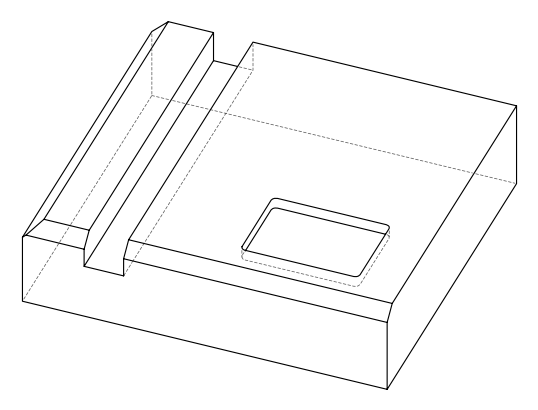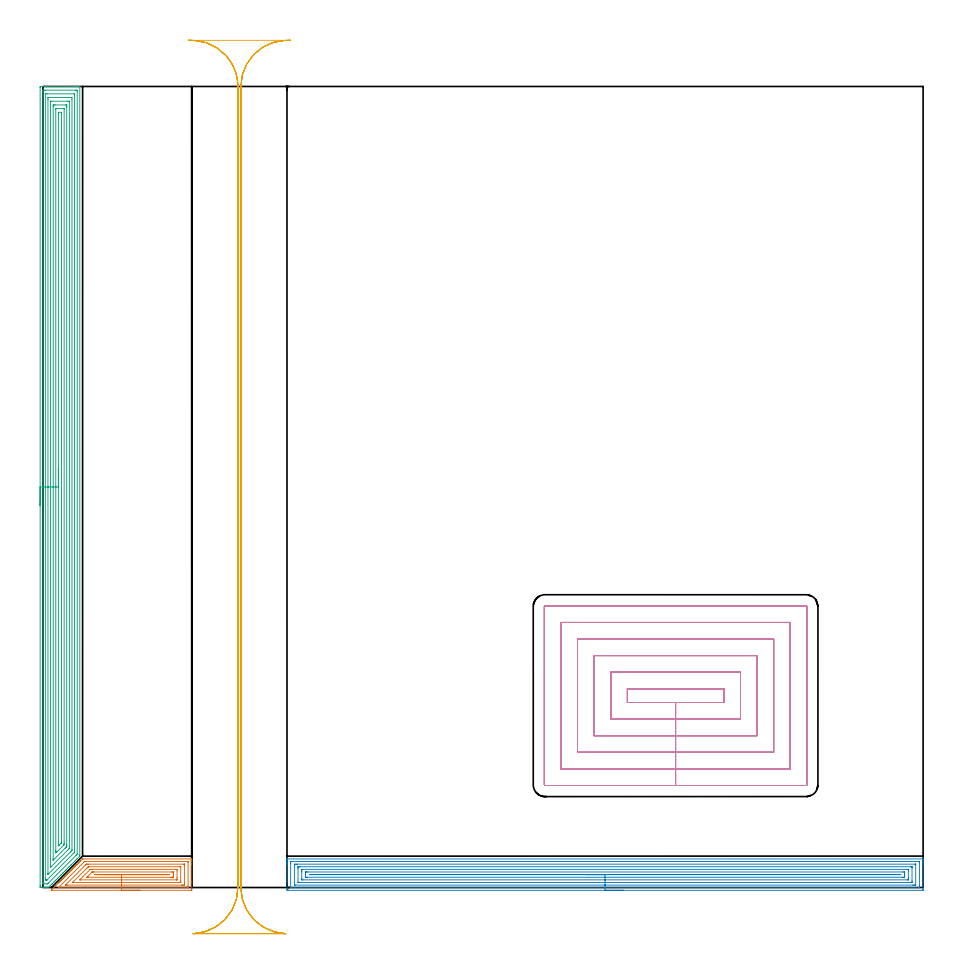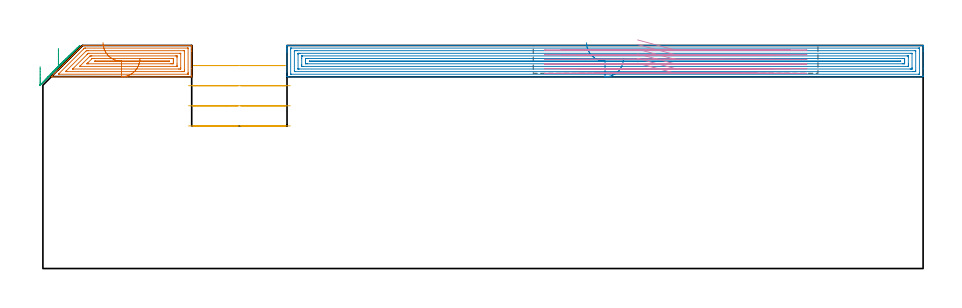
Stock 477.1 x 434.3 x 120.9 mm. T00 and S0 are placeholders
(PLAN: 5 operations, 2 tool changes, 84.6 min)
(1 AREA_MILL | FG_CHAMFER_SURFACE | UGT0205_001 | 3.96 min | 12586 mm3)
(2 AREA_MILL_1 | FG_CHAMFER_SURFACE_1 | UGT0205_001 | 19.48 min | 50907 mm3)
(3 AREA_MILL_2 | FG_CHAMFER_SURFACE_2 | UGT0205_001 | 27.7 min | 98234 mm3)
(4 MILL_RECTANGULAR_POCKET | POCKET_RECTANGULAR_STRAIGHT | UGT0201_102 | Follow Part, ap 3, ae 75% | 22.64 min | 254383 mm3)
(5 MILL_RECTANGULAR_SLOT | SLOT_RECTANGULAR | UGT0201_020 | Follow Part, ap 12.5, ae 75% | 10.78 min | 974986 mm3)
(TOOL UGT0205_001 | Chamfer Mill 20 x 3 x 45 deg. | D20 FL50 Z2)
(TOOL UGT0201_102 | End Mill 12 mm | D12 FL16 Z2)
(TOOL UGT0201_020 | End mill 50 mm | D50 FL50 Z4)
(OP 1 AREA_MILL)
G17 G21 G94 G90
T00 M6
G54
G17 G0 G90 X52.6 Y-1.5 S1061 M3
G43 Z130.9 H0
Z113.9
G94 G1 X52.562 Z113.028 F250.
X52.448 Z112.163
X52.259 Z111.312
X51.997 Z110.48
X51.663 Z109.674
X51.26 Z108.9
X50.791 Z108.164
X50.26 Z107.472
X49.671 Z106.829
X49.028 Z106.24
X48.336 Z105.708
X47.6 Z105.24
X46.826 Z104.837
X46.02 Z104.503
X45.188 Z104.241
X44.336 Z104.052
X43.471 Z103.938
X42.6 Z103.9
X4.662
X4.623 Y-1.498 Z103.901
X4.514 Y-1.491 Z103.905
X4.58 Y-1.422 Z103.976
X4.662 Y-1.337 Z104.061
X4.748 Y-1.251 Z104.147
X5.725 Y-0.274 Z105.125
X6.893 Y0.894 Z106.293
X8.566 Y2.568 Z107.966
X8.679 Y2.681 Z108.077
X9.023 Y3.023 Z108.423
X9.223 Y3.224 Z108.623
X9.453 Y3.454 Z108.852
X9.571 Y3.573 Z108.97
X9.934 Y3.934 Z109.334
X10.098 Y4.098 Z109.498
X10.633 Y4.636 Z110.031
X10.91 Y4.911 Z110.31
X10.972 Y4.972 Z110.372
X11.52 Y5.523 Z110.917
X11.803 Y5.803 Z111.203
X11.847 Y5.847 Z111.247
X12.406 Y6.409 Z111.804
X12.696 Y6.696 Z112.096
X13.293 Y7.295 Z112.691
X13.588 Y7.589 Z112.988
X14.18 Y8.182 Z113.577
X14.47 Y8.47 Z113.87
X14.481 Y8.481 Z113.881
X15.066 Y9.068 Z114.464
X15.404 Y9.405 Z114.804
X15.953 Y9.955 Z115.351
X16.316 Y10.316 Z115.716
X16.84 Y10.841 Z116.238
X17.432 Y11.432 Z116.832
X17.605 Y11.607 Z117.004
X17.726 Y11.728 Z117.124
X18.319 Y12.319 Z117.718
X18.498 Y12.499 Z117.897
X18.613 Y12.614 Z118.011
X19.205 Y13.205 Z118.605
X19.391 Y13.392 Z118.789
X19.499 Y13.501 Z118.898
X20.092 Y14.092 Z119.491
X20.283 Y14.284 Z119.682
X20.386 Y14.387 Z119.785
X21.425 Y15.424 Z120.824
X21.505 Y15.5 Z120.883
X22.069 Z120.9
X80.538
X80.69 Y15.497 Z120.888
X80.693 Y15.473 Z120.864
X80.7 Y15.121 Z120.52
Y14.736 Z120.135
Y14.092 Z119.487
Y12.883 Z118.28
Y12.319 Z117.713
Y3.011 Z108.408
Y-0.978 Z104.419
X80.698 Y-1.263 Z104.135
X80.69 Y-1.492 Z103.906
X80.46 Y-1.499 Z103.899
X42.6 Y-1.5 Z103.9
Y-0.086 Z105.314
X8.673
X8.466 Y-0.081 Z105.319
X8.382 Y-0.078 Z105.322
X8.399 Y-0.056 Z105.344
X8.425 Y-0.027 Z105.373
X8.518 Y0.068 Z105.468
X8.613 Y0.164 Z105.564
X22.069 Y13.619 Z119.019
X22.309 Y13.854 Z119.254
X22.529 Y14.067 Z119.467
X22.961 Y14.085 Z119.485
X22.968 Y14.086 Z119.486
X78.306
X78.529 Y14.084 Z119.484
X78.636 Y14.081 Z119.481
X78.682 Y14.079 Z119.479
X78.69 Y14.048 Z119.448
X78.695 Y13.949 Z119.349
X78.699 Y13.701 Z119.101
X78.7 Y0.795 Z106.195
X78.698 Y0.405 Z105.805
X78.69 Y0.013 Z105.413
X78.685 Y-0.079 Z105.321
X78.638 Y-0.082 Z105.318
X78.528 Y-0.084 Z105.316
X78.306 Y-0.086 Z105.314
X42.6
Y1.328 Z106.728
X13.142 Y1.329 Z106.729
X12.603 Y1.33 Z106.73
X12.269 Y1.334 Z106.734
X12.249 Y1.335 Z106.735
Y1.342 Z106.742
Y1.348 Z106.748
X12.416 Y1.516 Z106.916
X12.58 Y1.681 Z107.081
X23.09 Y12.191 Z117.591
X23.22 Y12.319 Z117.719
X23.541 Y12.63 Z118.03
X23.592 Y12.665 Z118.065
X23.677 Y12.667 Z118.067
X23.854 Y12.669 Z118.069
X24.392 Y12.671 Z118.071
X24.747
X76.166
X76.521 Y12.669 Z118.069
X76.639 Y12.667 Z118.067
X76.678 Y12.665 Z118.065
X76.69 Y12.655 Z118.055
X76.693 Y12.615 Z118.015
X76.697 Y12.497 Z117.897
X76.699 Y12.319 Z117.719
X76.7 Y12.141 Z117.541
Y2.39 Z107.79
X76.698 Y1.681 Z107.081
X76.697 Y1.507 Z106.907
X76.689 Y1.335 Z106.735
X76.521 Y1.333 Z106.733
X75.982 Y1.33 Z106.73
X75.628 Y1.329 Z106.729
X75.091 Y1.328 Z106.728
X42.6
Y2.743 Z108.143
X16.536
X16.19 Y2.745 Z108.145
X16.135 Y2.747 Z108.147
X16.111 Y2.749 Z108.149
X16.119 Y2.76 Z108.16
X16.178 Y2.826 Z108.226
X16.249 Y2.899 Z108.299
X16.313 Y2.965 Z108.365
X23.874 Y10.526 Z115.926
X24.32 Y10.97 Z116.37
X24.465 Y11.111 Z116.511
X24.583 Y11.222 Z116.622
X24.617 Y11.25 Z116.65
X24.658 Y11.253 Z116.653
X24.747 Y11.255 Z116.655
X24.923 Y11.257 Z116.657
X74.02
X74.607 Y11.254 Z116.654
X74.674 Y11.252 Z116.652
X74.689 Y11.251 Z116.651
X74.692 Y11.232 Z116.632
X74.696 Y11.183 Z116.583
X74.699 Y10.982 Z116.382
X74.7 Y3.454 Z108.854
X74.698 Y3.029 Z108.429
X74.693 Y2.816 Z108.216
X74.69 Y2.764 Z108.164
X74.684 Y2.749 Z108.149
X74.661 Y2.748 Z108.148
X74.557 Y2.745 Z108.145
X73.843 Y2.743 Z108.143
X73.667
X42.6
Y4.157 Z109.557
X20.468
X20.283 Y4.158 Z109.558
X20.099 Y4.161 Z109.561
X19.992 Y4.163 Z109.563
X20.075 Y4.265 Z109.665
X20.142 Y4.341 Z109.741
X20.211 Y4.412 Z109.812
X20.283 Y4.485 Z109.885
X25.458 Y9.659 Z115.059
X25.55 Y9.748 Z115.148
X25.639 Y9.834 Z115.234
X26.348 Y9.842 Z115.242
X26.532
X72.058 Y9.843 Z115.243
X72.243 Y9.841 Z115.241
X72.612 Y9.836 Z115.236
X72.691 Y9.831 Z115.231
X72.694 Y9.806 Z115.206
X72.698 Y9.75 Z115.15
X72.699 Y9.659 Z115.059
X72.7 Y9.022 Z114.422
Y5.476 Z110.876
Y4.589 Z109.989
X72.697 Y4.341 Z109.741
X72.693 Y4.182 Z109.582
X72.691 Y4.168 Z109.568
X72.649 Y4.164 Z109.564
X72.551 Y4.159 Z109.559
X72.428 Y4.157 Z109.557
X42.6
Y5.571 Z110.971
X24.747
X24.399 Y5.572 Z110.972
X23.898 Y5.577 Z110.977
X23.854 Y5.578 Z110.978
X23.853 Y5.595 Z110.995
X23.854 Y5.603 Z111.003
X24.109 Y5.861 Z111.261
X24.361 Y6.114 Z111.514
X26.532 Y8.283 Z113.683
X26.635 Y8.38 Z113.78
X26.672 Y8.412 Z113.812
X26.707 Y8.422 Z113.822
X26.882 Y8.425 Z113.825
X27.425 Y8.428 Z113.828
X27.771 Y8.429 Z113.829
X69.727 Y8.428 Z113.828
X70.272 Y8.425 Z113.825
X70.626 Y8.422 Z113.822
X70.69 Y8.413 Z113.813
X70.696 Y8.352 Z113.752
X70.699 Y7.886 Z113.286
X70.7 Y7.462 Z112.862
Y7. Z112.4
Y6.576 Z111.976
X70.696 Y6.114 Z111.514
X70.691 Y5.698 Z111.098
X70.673 Y5.578 Z110.978
X70.545 Y5.576 Z110.976
X70.272 Y5.573 Z110.973
X69.926 Y5.571 Z110.971
X69.38
X42.6
Y6.985 Z112.385
X28.317 Y6.986 Z112.386
X27.989 Y7. Z112.4
X28.303 Y7.014 Z112.414
X28.317 Y7.015 Z112.415
X68.487 Y7.014 Z112.414
X68.604 Y7. Z112.4
X68.501 Y6.986 Z112.386
X42.6 Y6.985 Z112.385
X41.728 Z112.423
X40.863 Z112.537
X40.012 Z112.726
X39.18 Z112.988
X38.374 Z113.322
X37.6 Z113.725
X36.864 Z114.194
X36.172 Z114.725
X35.529 Z115.314
X34.939 Z115.957
X34.408 Z116.65
X33.94 Z117.385
X33.537 Z118.159
X33.203 Z118.965
X32.941 Z119.797
X32.752 Z120.649
X32.638 Z121.514
X32.6 Z122.385
G0 Z130.9
M5
M2
(OP 2 AREA_MILL_1)
G17 G21 G94 G90
T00 M6
G54
G17 G0 G90 X314.7 Y-1.5 S1061 M3
G43 Z130.9 H0
Z113.9
G94 G1 X314.662 Z113.028 F250.
X314.548 Z112.163
X314.359 Z111.312
X314.097 Z110.48
X313.763 Z109.674
X313.36 Z108.9
X312.891 Z108.164
X312.36 Z107.472
X311.771 Z106.829
X311.128 Z106.24
X310.436 Z105.708
X309.7 Z105.24
X308.926 Z104.837
X308.12 Z104.503
X307.288 Z104.241
X306.436 Z104.052
X305.572 Z103.938
X304.7 Z103.9
X132.905
X132.535 Y-1.497 Z103.902
X132.31 Y-1.492 Z103.906
X132.3 Y-1.264 Z104.134
Y11.718 Z117.113
Y12.319 Z117.713
Y12.889 Z118.286
Y13.205 Z118.601
Y13.776 Z119.172
Y14.092 Z119.487
Y14.723 Z120.123
Y15.128 Z120.528
X132.307 Y15.473 Z120.864
X132.31 Y15.497 Z120.888
X132.459 Y15.5 Z120.9
X476.941
X477.09 Y15.497 Z120.888
X477.093 Y15.473 Z120.864
X477.1 Y15.128 Z120.527
Y14.724 Z120.123
Y14.092 Z119.487
Y12.889 Z118.286
Y12.319 Z117.713
Y3.011 Z108.408
Y-0.978 Z104.419
X477.098 Y-1.265 Z104.132
X477.09 Y-1.492 Z103.906
X476.863 Y-1.499 Z103.899
X304.7 Y-1.5 Z103.9
Y-0.086 Z105.314
X134.69
X134.468 Y-0.084 Z105.316
X134.36 Y-0.081 Z105.319
X134.315 Y-0.079 Z105.321
X134.31 Y-0.047 Z105.353
X134.306 Y0.051 Z105.451
X134.301 Y0.295 Z105.695
X134.3 Y13.205 Z118.605
X134.302 Y13.591 Z118.991
X134.309 Y13.98 Z119.38
X134.312 Y14.079 Z119.479
X134.358 Y14.081 Z119.481
X134.469 Y14.084 Z119.484
X134.69 Y14.086 Z119.486
X474.71
X474.932 Y14.083 Z119.483
X475.04 Y14.081 Z119.481
X475.085 Y14.079 Z119.479
X475.09 Y14.046 Z119.446
X475.094 Y13.949 Z119.349
X475.099 Y13.705 Z119.105
X475.1 Y0.795 Z106.195
X475.098 Y0.409 Z105.809
X475.091 Y0.02 Z105.42
X475.088 Y-0.079 Z105.321
X475.042 Y-0.081 Z105.319
X474.931 Y-0.084 Z105.316
X474.71 Y-0.086 Z105.314
X304.7
Y1.328 Z106.728
X136.83
X136.475 Y1.33 Z106.73
X136.357 Y1.332 Z106.732
X136.322 Y1.335 Z106.735
X136.31 Y1.392 Z106.792
X136.304 Y1.507 Z106.907
X136.301 Y1.681 Z107.081
Y12.319 Z117.719
X136.302 Y12.491 Z117.891
X136.31 Y12.66 Z118.06
X136.475 Y12.664 Z118.064
X137.014 Y12.67 Z118.07
X137.367 Y12.671 Z118.071
X137.905
X472.57
X472.925 Y12.67 Z118.07
X473.043 Y12.667 Z118.067
X473.078 Y12.665 Z118.065
X473.09 Y12.608 Z118.008
X473.096 Y12.493 Z117.893
X473.099 Y12.319 Z117.719
Y1.681 Z107.081
X473.098 Y1.509 Z106.909
X473.09 Y1.34 Z106.74
X472.925 Y1.335 Z106.735
X472.387 Y1.329 Z106.729
X472.033
X471.495 Y1.328 Z106.728
X304.7
Y2.743 Z108.143
X138.976
X138.39 Y2.747 Z108.147
X138.323 Y2.749 Z108.149
X138.31 Y2.751 Z108.151
X138.307 Y2.771 Z108.171
X138.303 Y2.82 Z108.22
X138.301 Y3.018 Z108.418
X138.3 Y10.506 Z115.906
X138.302 Y10.969 Z116.369
X138.305 Y11.181 Z116.581
X138.309 Y11.233 Z116.633
X138.313 Y11.251 Z116.651
X138.335 Y11.252 Z116.652
X138.439 Y11.255 Z116.655
X139.152 Y11.257 Z116.657
X139.329
X470.424
X471.01 Y11.253 Z116.653
X471.077 Y11.25 Z116.65
X471.09 Y11.249 Z116.649
X471.093 Y11.229 Z116.629
X471.097 Y11.18 Z116.58
X471.099 Y10.982 Z116.382
X471.1 Y3.494 Z108.894
X471.098 Y3.031 Z108.431
X471.095 Y2.819 Z108.219
X471.091 Y2.767 Z108.167
X471.087 Y2.749 Z108.149
X471.065 Y2.748 Z108.148
X470.962 Y2.745 Z108.145
X470.248 Y2.743 Z108.143
X470.071
X304.7
Y4.157 Z109.557
X140.937
X140.752 Y4.159 Z109.559
X140.383 Y4.164 Z109.564
X140.309 Y4.17 Z109.57
X140.306 Y4.195 Z109.595
X140.302 Y4.25 Z109.65
X140.301 Y4.341 Z109.741
X140.3 Y4.973 Z110.373
Y8.519 Z113.919
Y9.406 Z114.806
X140.303 Y9.659 Z115.059
X140.307 Y9.817 Z115.217
X140.309 Y9.831 Z115.231
X140.347 Y9.836 Z115.236
X140.444 Y9.84 Z115.24
X140.567 Y9.842 Z115.242
X468.463 Y9.843 Z115.243
X468.648 Y9.841 Z115.241
X469.017 Y9.836 Z115.236
X469.091 Y9.83 Z115.23
X469.094 Y9.805 Z115.205
X469.098 Y9.75 Z115.15
X469.099 Y9.659 Z115.059
X469.1 Y9.026 Z114.426
Y5.481 Z110.881
Y4.594 Z109.994
X469.097 Y4.341 Z109.741
X469.093 Y4.183 Z109.583
X469.091 Y4.169 Z109.569
X469.053 Y4.164 Z109.564
X468.956 Y4.16 Z109.56
X468.833 Y4.157 Z109.557
X304.7
Y5.571 Z110.971
X143.268 Y5.572 Z110.972
X142.722 Y5.575 Z110.975
X142.369 Y5.578 Z110.978
X142.31 Y5.586 Z110.986
X142.304 Y5.642 Z111.042
X142.301 Y6.114 Z111.514
X142.3 Y6.533 Z111.933
Y7. Z112.4
Y7.419 Z112.819
X142.303 Y7.886 Z113.286
X142.309 Y8.297 Z113.697
X142.322 Y8.422 Z113.822
X142.449 Y8.424 Z113.824
X142.722 Y8.427 Z113.827
X143.069 Y8.428 Z113.828
X143.615 Y8.429 Z113.829
X466.132 Y8.428 Z113.828
X466.678 Y8.425 Z113.825
X467.031 Y8.422 Z113.822
X467.09 Y8.414 Z113.814
X467.096 Y8.358 Z113.758
X467.099 Y7.886 Z113.286
X467.1 Y7.467 Z112.867
Y7. Z112.4
Y6.581 Z111.981
X467.097 Y6.114 Z111.514
X467.091 Y5.703 Z111.103
X467.078 Y5.578 Z110.978
X466.951 Y5.576 Z110.976
X466.678 Y5.573 Z110.973
X466.331 Y5.571 Z110.971
X465.785
X304.7
Y6.985 Z112.385
X144.507 Y6.986 Z112.386
X144.393 Y7. Z112.4
X144.493 Y7.014 Z112.414
X464.893
X465.007 Y7. Z112.4
X464.907 Y6.986 Z112.386
X304.7 Y6.985 Z112.385
X303.828 Z112.423
X302.963 Z112.537
X302.112 Z112.726
X301.28 Z112.988
X300.474 Z113.322
X299.7 Z113.725
X298.964 Z114.194
X298.272 Z114.725
X297.629 Z115.314
X297.04 Z115.957
X296.508 Z116.649
X296.04 Z117.385
X295.637 Z118.159
X295.303 Z118.965
X295.041 Z119.797
X294.852 Z120.649
X294.738 Z121.514
X294.7 Z122.385
G0 Z130.9
M5
M2
(OP 3 AREA_MILL_2)
G17 G21 G94 G90
T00 M6
G54
G17 G0 G90 X-1.5 Y207.1 S1061 M3
G43 Z130.9 H0
Z109.4
G94 G1 Y207.138 Z108.528 F250.
Y207.252 Z107.664
Y207.441 Z106.812
Y207.703 Z105.98
Y208.037 Z105.174
Y208.44 Z104.4
Y208.909 Z103.664
Y209.44 Z102.972
Y210.029 Z102.329
Y210.672 Z101.74
Y211.364 Z101.209
Y212.1 Z100.74
Y212.874 Z100.337
Y213.68 Z100.003
Y214.512 Z99.741
Y215.364 Z99.552
Y216.228 Z99.438
Y217.1 Z99.4
Y433.59
X-1.496 Y433.944 Z99.402
X-1.492 Y434.19 Z99.406
X-1.241 Y434.2 Z99.656
X16.19 Z117.085
X16.796 Z117.69
X17.36 Z118.256
X17.684 Z118.58
X18.247 Z119.144
X18.572 Z119.467
X19.221 Z120.12
X19.605 Z120.505
X19.966 Y434.193 Z120.858
X19.997 Y434.19 Z120.888
X20. Y434.037 Z120.9
Y17.572
X20.001 Y17.005 Z120.883
X19.904 Y16.904 Z120.804
X18.787 Y15.786 Z119.685
X18.34 Y15.34 Z119.239
X17.447 Y14.447 Z118.346
X16.555 Y13.554 Z117.454
X15.515 Y12.515 Z116.414
X15.317 Y12.315 Z116.214
X15.216 Y12.215 Z116.114
X14.769 Y11.769 Z115.668
X14.324 Y11.322 Z115.221
X13.876 Y10.876 Z114.776
X13.431 Y10.43 Z114.328
X12.881 Y9.881 Z113.78
X12.653 Y9.652 Z113.55
X12.538 Y9.537 Z113.436
X12.003 Y9.003 Z112.902
X11.765 Y8.764 Z112.662
X11.646 Y8.644 Z112.543
X11.125 Y8.125 Z112.024
X10.878 Y7.876 Z111.774
X10.753 Y7.751 Z111.65
X10.247 Y7.247 Z111.146
X9.99 Y6.988 Z110.886
X9.86 Y6.859 Z110.757
X9.369 Y6.369 Z110.269
X9.102 Y6.1 Z109.998
X8.967 Y5.966 Z109.864
X8.491 Y5.491 Z109.391
X8.214 Y5.212 Z109.11
X7.613 Y4.613 Z108.513
X7.326 Y4.324 Z108.222
X6.736 Y3.736 Z107.636
X6.439 Y3.436 Z107.334
X5.847 Y2.847 Z106.747
X5.551 Y2.548 Z106.446
X4.949 Y1.949 Z105.849
X4.663 Y1.661 Z105.558
X4.056 Y1.056 Z104.956
X3.775 Y0.773 Z104.67
X3.294 Y0.293 Z104.192
X3.163 Y0.163 Z104.062
X3.035 Y0.039 Z103.934
X3.003 Y0.01 Z103.901
X2.711 Y0. Z103.61
X2.353 Z103.252
X1.704 Z102.598
X0.491 Z101.388
X-0.072 Z100.822
X-0.678 Z100.217
X-0.96 Y0.001 Z99.935
X-1.179 Y0.003 Z99.716
X-1.491 Y0.008 Z99.405
X-1.493 Y0.073 Z99.403
X-1.499 Y0.61 Z99.401
X-1.5 Y1.153 Z99.4
Y217.1
X-0.086 Z100.814
X-0.085 Y431.819 Z100.815
X-0.072 Y432.19 Z100.828
X0.425 Y432.198 Z101.325
X0.816 Y432.2 Z101.716
X1.311 Z102.211
X17.684 Z118.584
X18.181 Y432.198 Z119.081
X18.572 Y432.19 Z119.472
X18.585 Y431.805 Z119.485
Y431.791
Y18.451
X18.572 Y18.034 Z119.472
X18.345 Y17.799 Z119.245
X18.122 Y17.572 Z119.022
X2.945 Y2.395 Z103.845
X2.766 Y2.219 Z103.666
X2.592 Y2.052 Z103.492
X2.528 Y2.01 Z103.428
X2.468 Y2.005 Z103.368
X2.344 Y2.001 Z103.244
X0.816 Y2. Z101.716
X0.319 Y2.002 Z101.219
X-0.072 Y2.01 Z100.828
X-0.085 Y2.395 Z100.815
X-0.086 Y2.409 Z100.814
Y217.1
X1.328 Z102.228
X1.329 Y430.019 Z102.229
X1.33 Y430.114 Z102.23
X1.332 Y430.16 Z102.232
X1.335 Y430.178 Z102.235
X1.347 Y430.19 Z102.247
X1.526 Y430.198 Z102.426
X1.704 Y430.199 Z102.604
X2.412 Y430.2 Z103.312
X16.796 Y430.199 Z117.696
X16.976 Y430.196 Z117.876
X17.095 Y430.19 Z117.995
X17.165 Y430.182 Z118.065
X17.167 Y430.145 Z118.067
X17.169 Y430.019 Z118.069
X17.171 Y429.642 Z118.071
Y19.873
X17.17 Y19.357 Z118.07
X17.167 Y19.169 Z118.067
X17.164 Y19.079 Z118.064
X17.12 Y19.031 Z118.02
X16.796 Y18.697 Z117.696
X2.281 Y4.18 Z103.181
X2.165 Y4.066 Z103.065
X2.121 Y4.027 Z103.021
X2.103 Y4.014 Z103.003
X2.062 Y4.009 Z102.962
X1.882 Y4.001 Z102.782
X1.704 Z102.604
X1.524 Y4.004 Z102.424
X1.405 Y4.01 Z102.305
X1.335 Y4.018 Z102.235
X1.333 Y4.055 Z102.233
X1.331 Y4.18 Z102.231
X1.329 Y4.558 Z102.229
X1.328 Y217.1 Z102.228
X2.743 Z103.643
Y427.341
X2.747 Y428.077 Z103.647
X2.749 Y428.179 Z103.649
X2.839 Y428.19 Z103.739
X3.513 Y428.2 Z104.413
X15.055 Z115.955
X15.459 Y428.195 Z116.359
X15.662 Y428.19 Z116.562
X15.75 Y428.185 Z116.65
X15.757 Y427.341 Z116.657
Y20.402
X15.755 Y20.25 Z116.655
X15.753 Y20.158 Z116.653
X15.75 Y20.116 Z116.65
X15.72 Y20.081 Z116.62
X15.605 Y19.959 Z116.505
X15.459 Y19.809 Z116.359
X15.021 Y19.369 Z115.921
X2.843 Y7.193 Z103.743
X2.773 Y7.126 Z103.673
X2.75 Y7.108 Z103.65
X2.749 Z103.649
X2.747 Y7.123 Z103.647
X2.745 Y7.192 Z103.645
X2.743 Y7.599 Z103.643
Y7.751
Y217.1
X4.157 Z105.057
Y425.767
X4.16 Y425.978 Z105.06
X4.164 Y426.118 Z105.064
X4.173 Y426.191 Z105.073
X4.207 Y426.194 Z105.107
X4.367 Y426.198 Z105.267
X4.614 Y426.2 Z105.514
X13.493 Y426.199 Z114.393
X14.133 Y426.19 Z115.033
X14.336 Y426.18 Z115.236
X14.341 Y425.767 Z115.241
X14.343 Y425.556 Z115.243
Y22.035
X14.342 Y21.825 Z115.242
X14.336 Y21.143 Z115.236
X14.237 Y21.038 Z115.137
X14.133 Y20.932 Z115.033
X4.445 Y11.244 Z105.345
X4.367 Y11.167 Z105.267
X4.286 Y11.093 Z105.186
X4.164 Y10.988 Z105.064
X4.16 Y11.111 Z105.06
X4.158 Y11.322 Z105.058
X4.157 Y217.1 Z105.057
X5.571 Z106.471
X5.572 Y423.452 Z106.472
X5.573 Y423.77 Z106.473
X5.577 Y424.057 Z106.477
X5.58 Y424.19 Z106.48
X5.719 Y424.196 Z106.619
X6.143 Y424.199 Z107.043
X6.603 Y424.2 Z107.503
X12.357 Y424.199 Z113.257
X12.821 Y424.196 Z113.721
X12.911 Y424.19 Z113.811
X12.922 Y424.182 Z113.822
X12.925 Y424.154 Z113.825
X12.927 Y424.09 Z113.827
X12.928 Y423.77 Z113.828
X12.929 Y423.196 Z113.829
Y23.246
X12.928 Y22.928 Z113.828
X12.924 Y22.358 Z113.824
X12.922 Y22.199 Z113.822
X12.777 Y22.035 Z113.677
X12.57 Y21.821 Z113.47
X12.357 Y21.605 Z113.257
X12.127 Y21.374 Z113.027
X5.645 Y14.893 Z106.545
X5.622 Y14.872 Z106.522
X5.614 Y14.866 Z106.514
X5.578 Y14.846 Z106.478
X5.576 Y14.893 Z106.476
X5.574 Y14.988 Z106.474
X5.572 Y15.468 Z106.472
X5.571 Y15.786 Z106.471
Y217.1
X6.985 Z107.885
X6.986 Y422.03 Z107.886
X6.987 Y422.076 Z107.887
X6.992 Y422.165 Z107.892
X6.996 Y422.192 Z107.896
X7.005 Y422.194 Z107.905
X7.031 Y422.196 Z107.931
X7.704 Y422.2 Z108.604
X7.918 Z108.818
X11.257 Y422.198 Z112.157
X11.469 Y422.192 Z112.369
X11.497 Y422.19 Z112.397
X11.508 Y422.177 Z112.408
X11.511 Y422.12 Z112.411
X11.514 Y422.03 Z112.414
X11.515 Y24.668 Z112.415
X11.512 Y23.821 Z112.412
X11.511 Y23.779 Z112.411
X11.469 Y23.179 Z112.369
X11.348 Y23.05 Z112.248
X11.23 Y22.928 Z112.13
X7.66 Y19.357 Z108.56
X7.342 Y19.044 Z108.242
X7.031 Y18.74 Z107.931
X6.989 Y19.357 Z107.889
X6.987 Y19.401 Z107.887
X6.985 Y20.25 Z107.885
Y217.1
X8.4 Z109.3
Y419.307
X8.402 Y419.713 Z109.302
X8.407 Y420.199 Z109.307
X10.093 Z110.993
X10.098 Y419.793 Z110.998
X10.1 Y419.307 Z111.
Y418.898
Y25.198
X10.099 Y24.714 Z110.999
X10.096 Y24.31 Z110.996
X10.093 Y24.252 Z110.993
X10.064 Y24.219 Z110.964
X9.983 Y24.133 Z110.883
X9.694 Y23.84 Z110.594
X8.806 Y22.953 Z109.706
X8.781 Y22.928 Z109.681
X8.625 Y22.779 Z109.525
X8.407 Y22.574 Z109.307
X8.402 Y22.928 Z109.302
X8.4 Y23.182 Z109.3
Y217.1
Y217.972 Z109.338
Y218.837 Z109.452
Y219.688 Z109.64
Y220.52 Z109.903
Y221.326 Z110.237
Y222.1 Z110.639
Y222.836 Z111.108
Y223.528 Z111.639
Y224.171 Z112.229
Y224.76 Z112.872
Y225.292 Z113.564
Y225.76 Z114.3
Y226.163 Z115.073
Y226.497 Z115.879
Y226.759 Z116.711
Y226.948 Z117.563
Y227.062 Z118.428
Y227.1 Z119.3
G0 Z130.9
M5
M2
(OP 4 MILL_RECTANGULAR_POCKET)
G17 G21 G94 G90
T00 M6
G54
G17 G0 G90 X322.362 Y100.3 S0 M3
G43 Z130.9 H0
Z123.9
G94 G1 X342.95 Z118.383 F250.
X369.1 F500.
Y107.7
X316.8
Y100.3
X342.95
Y91.3
X378.1
Y116.7
X307.8
Y91.3
X342.95
Y82.3
X387.1
Y125.7
X298.8
Y82.3
X342.95
Y73.3
X396.1
Y134.7
X289.8
Y73.3
X342.95
Y64.3
X405.1
Y143.7
X280.8
Y64.3
X342.95
Y55.3
X413.7
G3 X414.1 Y55.7 R0.4
G1 Y152.3
G3 X413.7 Y152.7 R0.4
G1 X272.2
G3 X271.8 Y152.3 R0.4
G1 Y55.7
G3 X272.2 Y55.3 R0.4
G1 X342.95
X343.95
G0 X322.362 Y100.3 Z121.383
G1 X342.95 Z115.867 F250.
X369.1 F500.
Y107.7
X316.8
Y100.3
X342.95
Y91.3
X378.1
Y116.7
X307.8
Y91.3
X342.95
Y82.3
X387.1
Y125.7
X298.8
Y82.3
X342.95
Y73.3
X396.1
Y134.7
X289.8
Y73.3
X342.95
Y64.3
X405.1
Y143.7
X280.8
Y64.3
X342.95
Y55.3
X413.7
G3 X414.1 Y55.7 R0.4
G1 Y152.3
G3 X413.7 Y152.7 R0.4
G1 X272.2
G3 X271.8 Y152.3 R0.4
G1 Y55.7
G3 X272.2 Y55.3 R0.4
G1 X342.95
X343.95
G0 X322.362 Y100.3 Z118.867
G1 X342.95 Z113.35 F250.
X369.1 F500.
Y107.7
X316.8
Y100.3
X342.95
Y91.3
X378.1
Y116.7
X307.8
Y91.3
X342.95
Y82.3
X387.1
Y125.7
X298.8
Y82.3
X342.95
Y73.3
X396.1
Y134.7
X289.8
Y73.3
X342.95
Y64.3
X405.1
Y143.7
X280.8
Y64.3
X342.95
Y55.3
X413.7
G3 X414.1 Y55.7 R0.4
G1 Y152.3
G3 X413.7 Y152.7 R0.4
G1 X272.2
G3 X271.8 Y152.3 R0.4
G1 Y55.7
G3 X272.2 Y55.3 R0.4
G1 X342.95
X343.95
G0 X322.362 Y100.3 Z116.35
G1 X342.95 Z110.833 F250.
X369.1 F500.
Y107.7
X316.8
Y100.3
X342.95
Y91.3
X378.1
Y116.7
X307.8
Y91.3
X342.95
Y82.3
X387.1
Y125.7
X298.8
Y82.3
X342.95
Y73.3
X396.1
Y134.7
X289.8
Y73.3
X342.95
Y64.3
X405.1
Y143.7
X280.8
Y64.3
X342.95
Y55.3
X413.7
G3 X414.1 Y55.7 R0.4
G1 Y152.3
G3 X413.7 Y152.7 R0.4
G1 X272.2
G3 X271.8 Y152.3 R0.4
G1 Y55.7
G3 X272.2 Y55.3 R0.4
G1 X342.95
X343.95
G0 X322.362 Y100.3 Z113.833
G1 X342.95 Z108.317 F250.
X369.1 F500.
Y107.7
X316.8
Y100.3
X342.95
Y91.3
X378.1
Y116.7
X307.8
Y91.3
X342.95
Y82.3
X387.1
Y125.7
X298.8
Y82.3
X342.95
Y73.3
X396.1
Y134.7
X289.8
Y73.3
X342.95
Y64.3
X405.1
Y143.7
X280.8
Y64.3
X342.95
Y55.3
X413.7
G3 X414.1 Y55.7 R0.4
G1 Y152.3
G3 X413.7 Y152.7 R0.4
G1 X272.2
G3 X271.8 Y152.3 R0.4
G1 Y55.7
G3 X272.2 Y55.3 R0.4
G1 X342.95
X343.95
G0 X322.362 Y100.3 Z111.317
G1 X342.95 Z105.8 F250.
X369.1 F500.
Y107.7
X316.8
Y100.3
X342.95
Y91.3
X378.1
Y116.7
X307.8
Y91.3
X342.95
Y82.3
X387.1
Y125.7
X298.8
Y82.3
X342.95
Y73.3
X396.1
Y134.7
X289.8
Y73.3
X342.95
Y64.3
X405.1
Y143.7
X280.8
Y64.3
X342.95
Y55.3
X413.7
G3 X414.1 Y55.7 R0.4
G1 Y152.3
G3 X413.7 Y152.7 R0.4
G1 X272.2
G3 X271.8 Y152.3 R0.4
G1 Y55.7
G3 X272.2 Y55.3 R0.4
G1 X342.95
X343.95
G0 Z130.9
M5
M2
(OP 5 MILL_RECTANGULAR_SLOT)
G17 G21 G94 G90
T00 M6
G54
G17 G0 G90 X131.425 Y-25.164 S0 M3
G43 Z130.9 H0
Z110.
G94 G1 X128.46 Y-24.703 F250.
G2 X111.904 Y-14.457 R25. F500.
X107.884 Y-5.373 R25. F446.
X107.3 Y0. R25. F349.
G1 Y14.585
Y404.585 F310.
Y414.585 F418.
Y434.2 F500.
G2 X131.075 Y459.17 R25.
G1 Y459.2
X81.925
Y459.17
G2 X105.7 Y434.2 R25.
G1 Y0.
G2 X84.54 Y-24.703 R25.
G1 X81.576 Y-25.164 F250.
G0 Z130.9
X78.928 Y459.317
Z99.1
G1 X81.925 Y459.17
G2 X99.466 Y450.718 R25. F500.
X104.417 Y442.107 R25. F415.
X105.7 Y434.2 R25. F317.
G1 Y22.245
Y0. F500.
G2 X81.407 Y-24.99 R25.
G1 Y-25.
X131.593
Y-24.99
G2 X107.3 Y0. R25.
G1 Y434.2
G2 X131.075 Y459.17 R25.
G1 X134.072 Y459.317 F250.
G0 X78.928 Z88.2
G1 X81.925 Y459.17
G2 X99.466 Y450.718 R25. F500.
X104.417 Y442.107 R25. F392.
X105.7 Y434.2 R25. F299.
G1 Y22.245
Y0. F500.
G2 X81.407 Y-24.99 R25.
G1 Y-25.
X131.593
Y-24.99
G2 X107.3 Y0. R25.
G1 Y434.2
G2 X131.075 Y459.17 R25.
G1 X134.072 Y459.317 F250.
G0 X78.928 Z77.3
G1 X81.925 Y459.17
G2 X99.466 Y450.718 R25. F500.
X104.417 Y442.107 R25. F415.
X105.7 Y434.2 R25. F317.
G1 Y22.245
Y0. F500.
G2 X81.407 Y-24.99 R25.
G1 Y-25.
X131.593
Y-24.99
G2 X107.3 Y0. R25.
G1 Y434.2
G2 X131.075 Y459.17 R25.
G1 X134.072 Y459.317 F250.
G0 Z130.9
M5
M2
